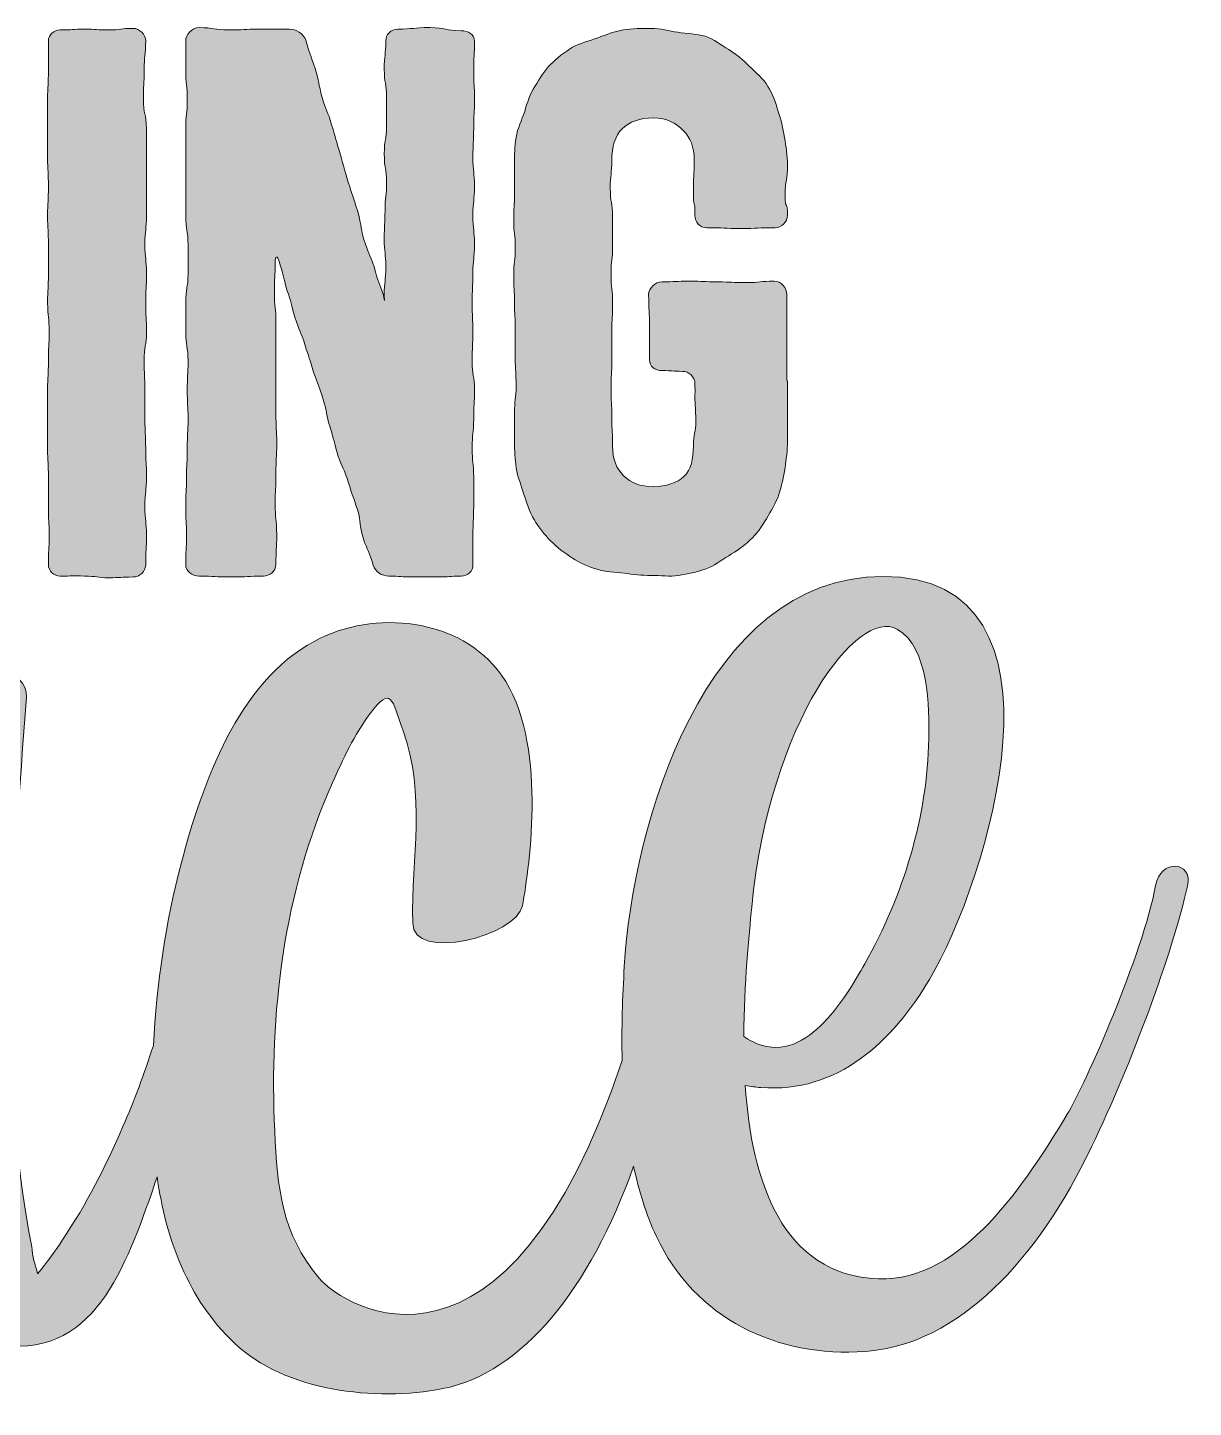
# Model space of a CAD drawing. Header units: inches. Extents: x 97 to 983, y -1009 to -72.
# Drawn here: x 571.9 to 945.1, y -514 to -72.4 of the extents above; entities that cross this region are included whole.
import ezdxf

# ---------------------------------------------------------------- set-up
doc = ezdxf.new("R2010")
doc.units = ezdxf.units.IN
doc.header["$MEASUREMENT"] = 0
doc.layers.add('Layer 1', color=7, linetype='Continuous')

# ---------------------------------------------------------------- blocks, each defined once
blk = doc.blocks.new('block 2')
at = {"layer": 'Layer 1', "true_color": 0xffffff}
h = blk.add_hatch(color=7, dxfattribs=at)
h.dxf.hatch_style = 2
edge = h.paths.add_edge_path()
edge.add_spline(control_points=[(578.56, -225.65), (578.56, -230.42), (578.81, -230.42), (578.81, -234.95), (578.81, -239.72), (578.56, -239.72), (578.56, -244.24), (578.56, -246.5), (580.32, -248), (582.32, -248), (586.34, -248), (586.34, -247.75), (590.11, -248), (594.13, -248), (594.13, -248.51), (597.9, -248.51), (601.66, -248.51), (601.66, -248.26), (605.68, -248.26), (607.69, -248.26), (609.7, -246.5), (609.7, -244.24), (609.7, -239.47), (609.95, -239.47), (609.95, -234.95), (609.95, -230.42), (609.45, -230.42), (609.45, -225.65), (609.45, -220.88), (609.95, -220.88), (609.95, -216.36), (609.95, -211.59), (609.7, -211.59), (609.7, -207.07), (609.7, -202.29), (609.45, -202.29), (609.45, -197.77), (609.45, -193), (609.45, -193), (609.45, -188.48), (609.45, -183.71), (609.2, -183.71), (609.2, -179.19), (609.2, -174.41), (609.95, -174.41), (609.95, -169.89), (609.95, -165.12), (609.7, -165.12), (609.7, -160.6), (609.7, -155.83), (609.95, -155.83), (609.95, -151.05), (609.95, -146.53), (609.45, -146.53), (609.45, -141.76), (609.45, -137.24), (609.95, -137.24), (609.95, -132.47), (609.95, -127.95), (609.95, -127.95), (609.95, -123.18), (609.95, -118.65), (609.95, -118.65), (609.95, -113.88), (609.95, -109.36), (609.95, -109.36), (609.95, -104.59), (609.95, -100.07), (608.95, -100.07), (608.95, -95.3), (608.95, -90.78), (609.2, -90.78), (609.2, -86), (609.2, -81.48), (609.7, -81.48), (609.7, -76.71), (609.7, -74.7), (607.69, -72.69), (605.68, -72.69), (601.66, -72.69), (601.66, -73.19), (597.9, -73.19), (593.88, -73.19), (593.88, -72.94), (590.11, -72.94), (586.34, -72.94), (586.34, -73.19), (582.32, -73.19), (580.32, -73.19), (578.56, -74.7), (578.56, -76.71), (578.56, -81.48), (578.56, -81.48), (578.56, -86), (578.56, -90.78), (578.31, -90.78), (578.31, -95.55), (578.31, -100.07), (578.31, -100.07), (578.31, -104.84), (578.31, -109.36), (578.31, -109.36), (578.31, -113.88), (578.31, -118.65), (578.56, -118.65), (578.56, -123.43), (578.56, -127.95), (578.31, -127.95), (578.31, -132.72), (578.31, -137.24), (578.56, -137.24), (578.56, -142.01), (578.56, -146.53), (578.56, -146.53), (578.56, -151.31), (578.56, -155.83), (578.31, -155.83), (578.31, -160.6), (578.31, -165.12), (578.81, -165.12), (578.81, -169.89), (578.81, -174.41), (578.56, -174.41), (578.56, -179.19), (578.56, -183.71), (578.31, -183.71), (578.31, -188.48), (578.31, -193), (578.31, -193), (578.31, -197.77), (578.31, -202.29), (578.31, -202.29), (578.31, -207.07), (578.31, -211.84), (578.56, -211.84), (578.56, -216.36), (578.56, -221.13), (578.56, -221.13), (578.56, -225.65)], knot_values=[0, 0, 0, 0, 1, 1, 1, 2, 2, 2, 3, 3, 3, 4, 4, 4, 5, 5, 5, 6, 6, 6, 7, 7, 7, 8, 8, 8, 9, 9, 9, 10, 10, 10, 11, 11, 11, 12, 12, 12, 13, 13, 13, 14, 14, 14, 15, 15, 15, 16, 16, 16, 17, 17, 17, 18, 18, 18, 19, 19, 19, 20, 20, 20, 21, 21, 21, 22, 22, 22, 23, 23, 23, 24, 24, 24, 25, 25, 25, 26, 26, 26, 27, 27, 27, 28, 28, 28, 29, 29, 29, 30, 30, 30, 31, 31, 31, 32, 32, 32, 33, 33, 33, 34, 34, 34, 35, 35, 35, 36, 36, 36, 37, 37, 37, 38, 38, 38, 39, 39, 39, 40, 40, 40, 41, 41, 41, 42, 42, 42, 43, 43, 43, 44, 44, 44, 45, 45, 45, 46, 46, 46, 46], degree=3, periodic=1)
h = blk.add_hatch(color=7, dxfattribs=at)
h.dxf.hatch_style = 2
edge = h.paths.add_edge_path()
edge.add_spline(control_points=[(626.78, -248), (631.8, -248), (631.8, -248.26), (637.08, -248.26), (642.35, -248.26), (642.35, -248), (647.37, -248), (649.39, -248), (651.39, -246.5), (651.39, -244.24), (651.39, -239.47), (651.64, -239.47), (651.64, -234.69), (651.64, -229.67), (651.14, -229.67), (651.14, -224.9), (651.14, -220.13), (651.39, -220.13), (651.39, -215.1), (651.39, -210.33), (651.64, -210.33), (651.64, -205.56), (651.64, -200.79), (651.39, -200.79), (651.39, -195.76), (651.39, -190.99), (651.39, -190.99), (651.39, -186.22), (651.39, -181.45), (651.39, -181.45), (651.39, -176.67), (651.39, -171.65), (651.39, -171.65), (651.39, -166.88), (651.39, -162.11), (650.89, -162.11), (650.89, -157.08), (650.89, -152.31), (651.14, -152.31), (651.14, -147.54), (651.14, -145.53), (651.9, -145.28), (652.4, -147.29), (653.91, -151.81), (653.66, -151.81), (654.91, -156.33), (656.42, -160.6), (656.17, -160.6), (657.42, -165.12), (658.93, -169.64), (659.18, -169.39), (660.69, -173.91), (661.94, -178.18), (662.19, -178.18), (663.45, -182.7), (664.96, -186.97), (665.21, -186.97), (666.46, -191.49), (667.97, -195.76), (667.22, -196.01), (668.73, -200.28), (669.98, -204.8), (669.98, -204.8), (671.24, -209.33), (672.74, -213.6), (673.25, -213.6), (674.5, -217.86), (676.01, -222.39), (676.01, -222.39), (677.52, -226.66), (678.77, -231.18), (678.02, -231.43), (679.27, -235.7), (680.78, -240.22), (681.28, -239.97), (682.54, -244.49), (683.04, -246.5), (685.3, -248), (687.56, -248), (691.33, -248), (691.33, -248.26), (695.35, -248.26), (699.12, -248.26), (699.12, -248.26), (703.13, -248.26), (706.9, -248.26), (706.9, -248), (710.67, -248), (712.93, -248), (714.44, -246.5), (714.44, -244.24), (714.44, -239.47), (714.44, -239.47), (714.44, -234.95), (714.44, -230.42), (714.69, -230.42), (714.69, -225.65), (714.69, -220.88), (714.69, -220.88), (714.69, -216.36), (714.69, -211.59), (714.19, -211.59), (714.19, -207.07), (714.19, -202.29), (714.69, -202.29), (714.69, -197.77), (714.69, -193), (714.94, -193), (714.94, -188.48), (714.94, -183.71), (714.19, -183.71), (714.19, -179.19), (714.19, -174.41), (714.44, -174.41), (714.44, -169.89), (714.44, -165.12), (714.19, -165.12), (714.19, -160.6), (714.19, -155.83), (714.44, -155.83), (714.44, -151.05), (714.44, -146.53), (714.94, -146.53), (714.94, -141.76), (714.94, -137.24), (714.44, -137.24), (714.44, -132.47), (714.44, -127.95), (714.94, -127.95), (714.94, -123.18), (714.94, -118.65), (714.44, -118.65), (714.44, -113.88), (714.44, -109.36), (714.69, -109.36), (714.69, -104.59), (714.69, -100.07), (714.94, -100.07), (714.94, -95.3), (714.94, -90.78), (714.69, -90.78), (714.69, -86), (714.69, -81.48), (714.94, -81.48), (714.94, -76.71), (714.94, -74.7), (712.93, -73.44), (710.67, -73.44), (705.65, -73.44), (705.65, -72.44), (700.62, -72.44), (695.35, -72.44), (695.35, -72.94), (690.32, -72.94), (688.06, -72.94), (686.56, -74.7), (686.56, -76.71), (686.56, -81.23), (686.06, -81.23), (686.06, -85.75), (686.06, -90.27), (686.81, -90.27), (686.81, -94.79), (686.81, -99.31), (686.81, -99.31), (686.81, -103.84), (686.81, -108.36), (686.06, -108.36), (686.06, -112.88), (686.06, -117.4), (686.81, -117.4), (686.81, -121.92), (686.81, -126.44), (686.31, -126.44), (686.31, -130.96), (686.31, -135.48), (686.06, -135.48), (686.06, -140), (686.06, -144.52), (686.56, -144.52), (686.56, -149.05), (686.56, -153.57), (686.06, -153.57), (686.06, -158.09), (686.06, -160.35), (686.31, -160.35), (685.8, -158.09), (684.3, -153.57), (684.05, -153.82), (682.79, -149.05), (681.28, -144.52), (681.03, -144.78), (679.52, -140.26), (678.27, -135.73), (678.77, -135.48), (677.52, -130.96), (676.01, -126.44), (676.01, -126.44), (674.5, -121.92), (673.25, -117.4), (673.25, -117.4), (671.99, -112.88), (670.48, -108.36), (670.73, -108.11), (669.23, -103.58), (667.97, -99.06), (667.47, -99.31), (666.21, -94.79), (664.96, -90.27), (665.21, -90.02), (663.95, -85.5), (662.45, -80.98), (662.19, -80.98), (660.94, -76.46), (660.19, -74.45), (657.93, -72.94), (655.66, -72.94), (650.89, -72.94), (650.89, -72.94), (646.12, -72.94), (641.1, -72.94), (641.1, -73.19), (636.32, -73.19), (631.55, -73.19), (631.55, -72.44), (626.78, -72.44), (624.52, -72.44), (622.51, -74.7), (622.51, -76.71), (622.51, -81.48), (622.51, -81.48), (622.51, -86), (622.51, -90.78), (623.01, -90.78), (623.01, -95.55), (623.01, -100.07), (622.51, -100.07), (622.51, -104.84), (622.51, -109.36), (622.51, -109.36), (622.51, -113.88), (622.51, -118.65), (622.51, -118.65), (622.51, -123.43), (622.51, -127.95), (622.51, -127.95), (622.51, -132.72), (622.51, -137.24), (623.26, -137.24), (623.26, -142.01), (623.26, -146.53), (623.26, -146.53), (623.26, -151.31), (623.26, -155.83), (622.51, -155.83), (622.51, -160.6), (622.51, -165.12), (622.51, -165.12), (622.51, -169.89), (622.51, -174.41), (623.26, -174.41), (623.26, -179.19), (623.26, -183.71), (623.01, -183.71), (623.01, -188.48), (623.01, -193), (623.26, -193), (623.26, -197.77), (623.26, -202.29), (623.01, -202.29), (623.01, -207.07), (623.01, -211.84), (622.76, -211.84), (622.76, -216.36), (622.76, -221.13), (622.51, -221.13), (622.51, -225.65), (622.51, -230.42), (622.76, -230.42), (622.76, -234.95), (622.76, -239.72), (622.51, -239.72), (622.51, -244.24), (622.51, -246.5), (624.52, -248), (626.78, -248)], knot_values=[0, 0, 0, 0, 1, 1, 1, 2, 2, 2, 3, 3, 3, 4, 4, 4, 5, 5, 5, 6, 6, 6, 7, 7, 7, 8, 8, 8, 9, 9, 9, 10, 10, 10, 11, 11, 11, 12, 12, 12, 13, 13, 13, 14, 14, 14, 15, 15, 15, 16, 16, 16, 17, 17, 17, 18, 18, 18, 19, 19, 19, 20, 20, 20, 21, 21, 21, 22, 22, 22, 23, 23, 23, 24, 24, 24, 25, 25, 25, 26, 26, 26, 27, 27, 27, 28, 28, 28, 29, 29, 29, 30, 30, 30, 31, 31, 31, 32, 32, 32, 33, 33, 33, 34, 34, 34, 35, 35, 35, 36, 36, 36, 37, 37, 37, 38, 38, 38, 39, 39, 39, 40, 40, 40, 41, 41, 41, 42, 42, 42, 43, 43, 43, 44, 44, 44, 45, 45, 45, 46, 46, 46, 47, 47, 47, 48, 48, 48, 49, 49, 49, 50, 50, 50, 51, 51, 51, 52, 52, 52, 53, 53, 53, 54, 54, 54, 55, 55, 55, 56, 56, 56, 57, 57, 57, 58, 58, 58, 59, 59, 59, 60, 60, 60, 61, 61, 61, 62, 62, 62, 63, 63, 63, 64, 64, 64, 65, 65, 65, 66, 66, 66, 67, 67, 67, 68, 68, 68, 69, 69, 69, 70, 70, 70, 71, 71, 71, 72, 72, 72, 73, 73, 73, 74, 74, 74, 75, 75, 75, 76, 76, 76, 77, 77, 77, 78, 78, 78, 79, 79, 79, 80, 80, 80, 81, 81, 81, 82, 82, 82, 83, 83, 83, 84, 84, 84, 85, 85, 85, 86, 86, 86, 87, 87, 87, 88, 88, 88, 89, 89, 89, 90, 90, 90, 91, 91, 91, 92, 92, 92, 93, 93, 93, 94, 94, 94, 95, 95, 95, 95], degree=3, periodic=1)
h = blk.add_hatch(color=7, dxfattribs=at)
h.dxf.hatch_style = 2
edge = h.paths.add_edge_path()
edge.add_spline(control_points=[(727.75, -160.6), (727.75, -164.87), (728.01, -164.87), (728.01, -169.39), (728.01, -173.91), (728.01, -173.91), (728.01, -178.18), (728.01, -182.7), (728.26, -182.7), (728.26, -186.97), (728.26, -191.49), (727.75, -191.49), (727.75, -196.01), (727.75, -200.28), (727.75, -200.28), (727.75, -204.8), (727.75, -207.82), (728.01, -210.58), (728.26, -213.34), (728.76, -216.36), (730.02, -219.12), (730.77, -221.88), (731.77, -224.65), (732.53, -227.41), (734.04, -229.92), (735.54, -232.43), (737.3, -234.69), (739.31, -236.7), (741.32, -238.71), (743.83, -240.72), (746.34, -242.23), (748.6, -243.73), (751.36, -244.99), (754.13, -245.74), (756.89, -246.75), (759.9, -246.75), (762.92, -247), (765.68, -247.5), (768.44, -247.75), (771.46, -247.75), (774.47, -247.75), (777.49, -248.26), (780.25, -247.75), (783.26, -247.25), (786.03, -246.75), (788.79, -245.74), (791.55, -244.74), (793.81, -242.98), (796.32, -241.47), (798.83, -239.97), (801.1, -238.46), (803.1, -236.45), (805.37, -234.44), (806.87, -232.18), (808.38, -229.67), (809.89, -227.16), (811.39, -224.65), (812.4, -221.88), (813.15, -219.12), (813.91, -216.36), (814.41, -213.34), (814.66, -210.58), (815.16, -207.82), (815.16, -204.8), (815.16, -200.53), (815.16, -200.53), (815.16, -196.26), (815.16, -192), (815.16, -192), (815.16, -187.47), (815.16, -183.2), (814.91, -187.73), (814.91, -183.46), (814.91, -179.19), (814.91, -179.19), (814.91, -174.92), (814.91, -170.65), (814.91, -170.65), (814.91, -166.38), (814.91, -162.11), (814.91, -162.11), (814.91, -157.84), (814.91, -155.83), (813.15, -153.57), (810.89, -153.57), (806.37, -153.57), (806.37, -154.07), (801.85, -154.07), (797.33, -154.07), (797.33, -153.82), (792.81, -153.82), (788.29, -153.82), (788.29, -153.57), (783.76, -153.57), (779.24, -153.57), (779.24, -153.82), (774.97, -153.82), (772.71, -153.82), (770.7, -155.83), (770.7, -157.84), (770.7, -163.11), (770.96, -163.11), (770.96, -168.39), (770.96, -173.66), (770.96, -173.66), (770.96, -178.68), (770.96, -180.94), (772.71, -182.2), (774.97, -182.2), (778.24, -182.2), (778.24, -182.45), (781.51, -182.45), (783.51, -182.45), (785.52, -184.21), (785.52, -186.47), (785.52, -190.49), (785.78, -185.97), (785.52, -189.99), (785.52, -194.26), (785.78, -194), (785.78, -198.27), (785.78, -202.29), (785.02, -202.29), (785.02, -206.31), (785.02, -210.58), (784.27, -213.85), (782.01, -216.11), (779.75, -218.12), (776.23, -219.37), (772.21, -219.37), (767.94, -219.37), (764.93, -218.12), (762.67, -215.86), (760.41, -213.6), (759.15, -210.58), (759.15, -206.31), (759.15, -201.79), (758.9, -201.79), (758.9, -197.27), (758.9, -192.5), (758.65, -192.5), (758.65, -187.98), (758.65, -183.46), (758.9, -183.46), (758.9, -178.93), (758.9, -174.16), (758.9, -174.16), (758.9, -169.64), (758.9, -165.12), (759.15, -165.12), (759.15, -160.6), (759.15, -156.08), (758.65, -156.08), (758.65, -151.31), (758.65, -146.78), (759.15, -146.78), (759.15, -142.26), (759.15, -137.74), (759.15, -137.74), (759.15, -132.97), (759.15, -128.45), (758.4, -128.45), (758.4, -123.93), (758.4, -119.41), (758.9, -119.41), (758.9, -114.89), (758.9, -110.62), (759.9, -107.1), (762.17, -104.84), (764.43, -102.58), (767.94, -101.32), (772.21, -101.32), (776.48, -101.32), (779.49, -103.08), (781.76, -105.34), (784.02, -107.6), (785.27, -110.62), (785.27, -114.89), (785.27, -119.91), (785.02, -119.91), (785.02, -125.18), (785.02, -130.46), (785.52, -127.19), (785.52, -132.47), (785.52, -134.73), (787.03, -136.49), (789.29, -136.49), (794.82, -136.49), (794.82, -136.74), (800.09, -136.74), (805.62, -136.74), (805.62, -136.49), (811.14, -136.49), (813.15, -136.49), (815.16, -134.73), (815.16, -132.47), (815.16, -127.7), (814.41, -130.96), (814.41, -126.19), (814.41, -121.17), (815.16, -121.17), (815.16, -116.39), (815.16, -113.38), (814.66, -110.37), (814.16, -107.6), (813.65, -104.59), (813.15, -101.83), (812.15, -99.31), (811.39, -96.3), (810.39, -93.54), (808.88, -91.28), (807.37, -88.77), (805.12, -87.01), (802.85, -84.75), (800.85, -82.74), (798.83, -80.98), (796.32, -79.47), (793.81, -77.97), (791.55, -76.21), (788.79, -75.2), (786.03, -74.45), (783.01, -74.45), (780, -73.95), (777.24, -73.44), (774.47, -72.69), (771.46, -72.69), (768.44, -72.69), (765.43, -72.69), (762.67, -73.19), (759.65, -73.7), (757.14, -74.7), (754.38, -75.7), (751.62, -76.71), (748.6, -77.46), (746.34, -78.72), (743.83, -80.23), (741.32, -82.24), (739.31, -84.24), (737.3, -86.25), (735.79, -88.77), (734.29, -91.28), (732.78, -93.54), (731.77, -96.55), (731.02, -99.31), (730.02, -102.08), (728.76, -104.59), (728.26, -107.6), (727.75, -110.37), (727.75, -113.38), (727.75, -116.39), (727.75, -120.66), (727.75, -120.66), (727.75, -125.18), (727.75, -129.71), (727.5, -129.71), (727.5, -133.98), (727.5, -138.5), (728.01, -138.5), (728.01, -142.77), (728.01, -147.29), (727.5, -147.29), (727.5, -151.81), (727.5, -156.08), (727.75, -156.08), (727.75, -160.6)], knot_values=[0, 0, 0, 0, 1, 1, 1, 2, 2, 2, 3, 3, 3, 4, 4, 4, 5, 5, 5, 6, 6, 6, 7, 7, 7, 8, 8, 8, 9, 9, 9, 10, 10, 10, 11, 11, 11, 12, 12, 12, 13, 13, 13, 14, 14, 14, 15, 15, 15, 16, 16, 16, 17, 17, 17, 18, 18, 18, 19, 19, 19, 20, 20, 20, 21, 21, 21, 22, 22, 22, 23, 23, 23, 24, 24, 24, 25, 25, 25, 26, 26, 26, 27, 27, 27, 28, 28, 28, 29, 29, 29, 30, 30, 30, 31, 31, 31, 32, 32, 32, 33, 33, 33, 34, 34, 34, 35, 35, 35, 36, 36, 36, 37, 37, 37, 38, 38, 38, 39, 39, 39, 40, 40, 40, 41, 41, 41, 42, 42, 42, 43, 43, 43, 44, 44, 44, 45, 45, 45, 46, 46, 46, 47, 47, 47, 48, 48, 48, 49, 49, 49, 50, 50, 50, 51, 51, 51, 52, 52, 52, 53, 53, 53, 54, 54, 54, 55, 55, 55, 56, 56, 56, 57, 57, 57, 58, 58, 58, 59, 59, 59, 60, 60, 60, 61, 61, 61, 62, 62, 62, 63, 63, 63, 64, 64, 64, 65, 65, 65, 66, 66, 66, 67, 67, 67, 68, 68, 68, 69, 69, 69, 70, 70, 70, 71, 71, 71, 72, 72, 72, 73, 73, 73, 74, 74, 74, 75, 75, 75, 76, 76, 76, 77, 77, 77, 78, 78, 78, 79, 79, 79, 80, 80, 80, 81, 81, 81, 82, 82, 82, 83, 83, 83, 84, 84, 84, 85, 85, 85, 86, 86, 86, 87, 87, 87, 88, 88, 88, 88], degree=3, periodic=1)
h = blk.add_hatch(color=7, dxfattribs=at)
h.dxf.hatch_style = 2
edge = h.paths.add_edge_path()
edge.add_spline(control_points=[(435.63, -437.55), (436.88, -460.14), (439.6, -490.26), (463.86, -499.88), (491.47, -510.54), (509.03, -489.84), (519.28, -467.04), (523.05, -458.68), (526.39, -449.89), (529.11, -440.9), (531.2, -463.7), (537.27, -487.12), (557.76, -492.77), (591.43, -501.97), (602.52, -471.02), (611.51, -445.71), (612.16, -443.9), (612.73, -442.06), (613.35, -440.24), (616.14, -460.07), (623.2, -479.35), (638.06, -493.39), (654.17, -508.87), (683.24, -512.22), (704.78, -508.03), (730.21, -503.07), (751.83, -476.22), (765.88, -436.87), (767.56, -444.71), (769.9, -452.28), (773.16, -459.3), (785.5, -485.66), (811.85, -498.2), (840.08, -496.11), (869.99, -494.02), (895.5, -466.41), (912.44, -430.65), (925.83, -402.84), (937.96, -369.59), (943.19, -347.21), (945.07, -339.05), (934.4, -338.42), (932.94, -347), (928.96, -368.96), (910.35, -410.78), (904.71, -420.2), (891.53, -441.74), (871.24, -473.94), (844.26, -472.9), (813.31, -471.64), (803.69, -441.53), (801.6, -410.99), (803.28, -411.2), (804.95, -411.62), (806.62, -411.62), (831.09, -413.71), (848.87, -396.77), (860.58, -377.11), (878.98, -346.16), (909.93, -247.87), (845.52, -248.08), (788.43, -248.29), (765.42, -327.97), (762.91, -372.93), (762.33, -382.54), (761.97, -392.74), (762.22, -403.05), (724.97, -514.03), (673.33, -482.24), (665.25, -472.69), (653.12, -458.26), (651.87, -443.83), (651.03, -425.63), (649.15, -388.41), (653.96, -348.46), (669.43, -314.37), (672.78, -306.64), (676.55, -298.69), (681.56, -292), (688.47, -282.79), (688.47, -287.6), (692.02, -297.22), (699.55, -318.14), (694.74, -337.8), (695.16, -358.92), (695.16, -371.68), (728.41, -363.1), (730.29, -353.48), (732.59, -340.72), (738.45, -300.57), (723.6, -279.66), (710.43, -261.25), (682.82, -258.53), (663.79, -268.78), (639.11, -281.96), (627.82, -314.58), (621.12, -339.68), (616.14, -358.72), (613.16, -378.49), (612.15, -398.25), (609.29, -407.08), (606.05, -415.8), (602.31, -424.38), (596.87, -436.93), (590.81, -449.06), (583.07, -460.35), (580.77, -464.11), (578.05, -467.67), (575.12, -471.23), (574.28, -468.51), (573.45, -465.58), (573.24, -462.65), (561.94, -405.14), (567.17, -344.91), (571.56, -286.77), (572.19, -277.57), (555.88, -274.85), (543.96, -277.98), (543.33, -277.15), (542.91, -276.52), (542.29, -275.89), (527.65, -259.79), (498.79, -261.25), (482.68, -274.22), (461.56, -290.95), (451.94, -324.83), (445.25, -349.51), (437.51, -378.37), (433.95, -407.86), (435.63, -437.55)], knot_values=[0, 0, 0, 0, 1, 1, 1, 2, 2, 2, 3, 3, 3, 4, 4, 4, 5, 5, 5, 6, 6, 6, 7, 7, 7, 8, 8, 8, 9, 9, 9, 10, 10, 10, 11, 11, 11, 12, 12, 12, 13, 13, 13, 14, 14, 14, 15, 15, 15, 16, 16, 16, 17, 17, 17, 18, 18, 18, 19, 19, 19, 20, 20, 20, 21, 21, 21, 22, 22, 22, 23, 23, 23, 24, 24, 24, 25, 25, 25, 26, 26, 26, 27, 27, 27, 28, 28, 28, 29, 29, 29, 30, 30, 30, 31, 31, 31, 32, 32, 32, 33, 33, 33, 34, 34, 34, 35, 35, 35, 36, 36, 36, 37, 37, 37, 38, 38, 38, 39, 39, 39, 40, 40, 40, 41, 41, 41, 42, 42, 42, 43, 43, 43, 43], degree=3, periodic=1)
edge = h.paths.add_edge_path()
edge.add_spline(control_points=[(803.69, -353.9), (809.55, -294.3), (837.78, -257.7), (850.33, -265.02), (860.37, -270.66), (860.58, -290.32), (860.37, -299.94), (859.95, -325.04), (852.21, -350.14), (839.87, -372.1), (833.39, -383.39), (820.63, -405.35), (803.9, -396.98), (802.86, -396.56), (802.02, -395.94), (801.18, -395.31), (801.18, -378.37), (802.86, -362.89), (803.69, -353.9)], knot_values=[0, 0, 0, 0, 1, 1, 1, 2, 2, 2, 3, 3, 3, 4, 4, 4, 5, 5, 5, 6, 6, 6, 6], degree=3, periodic=1)
edge = h.paths.add_edge_path()
edge.add_spline(control_points=[(486.03, -345.74), (489.37, -334.45), (493.56, -323.37), (498.58, -312.49), (500.88, -307.26), (503.39, -302.04), (506.11, -297.22), (507.78, -294.3), (509.45, -291.16), (511.54, -288.02), (512.8, -289.7), (514.26, -291.37), (515.31, -293.04), (518.45, -297.43), (520.75, -302.45), (523.46, -307.05), (524.93, -309.77), (526.18, -312.49), (527.23, -315.21), (522.84, -342.19), (518.65, -369.38), (511.13, -395.73), (506.94, -410.99), (502.55, -426.26), (497.11, -441.11), (494.81, -447.17), (488.75, -464.95), (481.43, -475.2), (478.92, -468.51), (477.45, -459.93), (477.04, -456.59), (475.15, -445.29), (474.74, -433.58), (474.74, -422.08), (474.74, -396.35), (478.5, -370.42), (486.03, -345.74)], knot_values=[0, 0, 0, 0, 1, 1, 1, 2, 2, 2, 3, 3, 3, 4, 4, 4, 5, 5, 5, 6, 6, 6, 7, 7, 7, 8, 8, 8, 9, 9, 9, 10, 10, 10, 11, 11, 11, 12, 12, 12, 12], degree=3, periodic=1)
at = {"layer": 'Layer 1', "lineweight": 0}
for points, knots in [([(578.56, -225.65), (578.56, -230.42), (578.81, -230.42), (578.81, -234.95), (578.81, -239.72), (578.56, -239.72), (578.56, -244.24), (578.56, -246.5), (580.32, -248), (582.32, -248), (586.34, -248), (586.34, -247.75), (590.11, -248), (594.13, -248), (594.13, -248.51), (597.9, -248.51), (601.66, -248.51), (601.66, -248.26), (605.68, -248.26), (607.69, -248.26), (609.7, -246.5), (609.7, -244.24), (609.7, -239.47), (609.95, -239.47), (609.95, -234.95), (609.95, -230.42), (609.45, -230.42), (609.45, -225.65), (609.45, -220.88), (609.95, -220.88), (609.95, -216.36), (609.95, -211.59), (609.7, -211.59), (609.7, -207.07), (609.7, -202.29), (609.45, -202.29), (609.45, -197.77), (609.45, -193), (609.45, -193), (609.45, -188.48), (609.45, -183.71), (609.2, -183.71), (609.2, -179.19), (609.2, -174.41), (609.95, -174.41), (609.95, -169.89), (609.95, -165.12), (609.7, -165.12), (609.7, -160.6), (609.7, -155.83), (609.95, -155.83), (609.95, -151.05), (609.95, -146.53), (609.45, -146.53), (609.45, -141.76), (609.45, -137.24), (609.95, -137.24), (609.95, -132.47), (609.95, -127.95), (609.95, -127.95), (609.95, -123.18), (609.95, -118.65), (609.95, -118.65), (609.95, -113.88), (609.95, -109.36), (609.95, -109.36), (609.95, -104.59), (609.95, -100.07), (608.95, -100.07), (608.95, -95.3), (608.95, -90.78), (609.2, -90.78), (609.2, -86), (609.2, -81.48), (609.7, -81.48), (609.7, -76.71), (609.7, -74.7), (607.69, -72.69), (605.68, -72.69), (601.66, -72.69), (601.66, -73.19), (597.9, -73.19), (593.88, -73.19), (593.88, -72.94), (590.11, -72.94), (586.34, -72.94), (586.34, -73.19), (582.32, -73.19), (580.32, -73.19), (578.56, -74.7), (578.56, -76.71), (578.56, -81.48), (578.56, -81.48), (578.56, -86), (578.56, -90.78), (578.31, -90.78), (578.31, -95.55), (578.31, -100.07), (578.31, -100.07), (578.31, -104.84), (578.31, -109.36), (578.31, -109.36), (578.31, -113.88), (578.31, -118.65), (578.56, -118.65), (578.56, -123.43), (578.56, -127.95), (578.31, -127.95), (578.31, -132.72), (578.31, -137.24), (578.56, -137.24), (578.56, -142.01), (578.56, -146.53), (578.56, -146.53), (578.56, -151.31), (578.56, -155.83), (578.31, -155.83), (578.31, -160.6), (578.31, -165.12), (578.81, -165.12), (578.81, -169.89), (578.81, -174.41), (578.56, -174.41), (578.56, -179.19), (578.56, -183.71), (578.31, -183.71), (578.31, -188.48), (578.31, -193), (578.31, -193), (578.31, -197.77), (578.31, -202.29), (578.31, -202.29), (578.31, -207.07), (578.31, -211.84), (578.56, -211.84), (578.56, -216.36), (578.56, -221.13), (578.56, -221.13), (578.56, -225.65)], [0, 0, 0, 0, 1, 1, 1, 2, 2, 2, 3, 3, 3, 4, 4, 4, 5, 5, 5, 6, 6, 6, 7, 7, 7, 8, 8, 8, 9, 9, 9, 10, 10, 10, 11, 11, 11, 12, 12, 12, 13, 13, 13, 14, 14, 14, 15, 15, 15, 16, 16, 16, 17, 17, 17, 18, 18, 18, 19, 19, 19, 20, 20, 20, 21, 21, 21, 22, 22, 22, 23, 23, 23, 24, 24, 24, 25, 25, 25, 26, 26, 26, 27, 27, 27, 28, 28, 28, 29, 29, 29, 30, 30, 30, 31, 31, 31, 32, 32, 32, 33, 33, 33, 34, 34, 34, 35, 35, 35, 36, 36, 36, 37, 37, 37, 38, 38, 38, 39, 39, 39, 40, 40, 40, 41, 41, 41, 42, 42, 42, 43, 43, 43, 44, 44, 44, 45, 45, 45, 46, 46, 46, 46]), ([(626.78, -248), (631.8, -248), (631.8, -248.26), (637.08, -248.26), (642.35, -248.26), (642.35, -248), (647.37, -248), (649.39, -248), (651.39, -246.5), (651.39, -244.24), (651.39, -239.47), (651.64, -239.47), (651.64, -234.69), (651.64, -229.67), (651.14, -229.67), (651.14, -224.9), (651.14, -220.13), (651.39, -220.13), (651.39, -215.1), (651.39, -210.33), (651.64, -210.33), (651.64, -205.56), (651.64, -200.79), (651.39, -200.79), (651.39, -195.76), (651.39, -190.99), (651.39, -190.99), (651.39, -186.22), (651.39, -181.45), (651.39, -181.45), (651.39, -176.67), (651.39, -171.65), (651.39, -171.65), (651.39, -166.88), (651.39, -162.11), (650.89, -162.11), (650.89, -157.08), (650.89, -152.31), (651.14, -152.31), (651.14, -147.54), (651.14, -145.53), (651.9, -145.28), (652.4, -147.29), (653.91, -151.81), (653.66, -151.81), (654.91, -156.33), (656.42, -160.6), (656.17, -160.6), (657.42, -165.12), (658.93, -169.64), (659.18, -169.39), (660.69, -173.91), (661.94, -178.18), (662.19, -178.18), (663.45, -182.7), (664.96, -186.97), (665.21, -186.97), (666.46, -191.49), (667.97, -195.76), (667.22, -196.01), (668.73, -200.28), (669.98, -204.8), (669.98, -204.8), (671.24, -209.33), (672.74, -213.6), (673.25, -213.6), (674.5, -217.86), (676.01, -222.39), (676.01, -222.39), (677.52, -226.66), (678.77, -231.18), (678.02, -231.43), (679.27, -235.7), (680.78, -240.22), (681.28, -239.97), (682.54, -244.49), (683.04, -246.5), (685.3, -248), (687.56, -248), (691.33, -248), (691.33, -248.26), (695.35, -248.26), (699.12, -248.26), (699.12, -248.26), (703.13, -248.26), (706.9, -248.26), (706.9, -248), (710.67, -248), (712.93, -248), (714.44, -246.5), (714.44, -244.24), (714.44, -239.47), (714.44, -239.47), (714.44, -234.95), (714.44, -230.42), (714.69, -230.42), (714.69, -225.65), (714.69, -220.88), (714.69, -220.88), (714.69, -216.36), (714.69, -211.59), (714.19, -211.59), (714.19, -207.07), (714.19, -202.29), (714.69, -202.29), (714.69, -197.77), (714.69, -193), (714.94, -193), (714.94, -188.48), (714.94, -183.71), (714.19, -183.71), (714.19, -179.19), (714.19, -174.41), (714.44, -174.41), (714.44, -169.89), (714.44, -165.12), (714.19, -165.12), (714.19, -160.6), (714.19, -155.83), (714.44, -155.83), (714.44, -151.05), (714.44, -146.53), (714.94, -146.53), (714.94, -141.76), (714.94, -137.24), (714.44, -137.24), (714.44, -132.47), (714.44, -127.95), (714.94, -127.95), (714.94, -123.18), (714.94, -118.65), (714.44, -118.65), (714.44, -113.88), (714.44, -109.36), (714.69, -109.36), (714.69, -104.59), (714.69, -100.07), (714.94, -100.07), (714.94, -95.3), (714.94, -90.78), (714.69, -90.78), (714.69, -86), (714.69, -81.48), (714.94, -81.48), (714.94, -76.71), (714.94, -74.7), (712.93, -73.44), (710.67, -73.44), (705.65, -73.44), (705.65, -72.44), (700.62, -72.44), (695.35, -72.44), (695.35, -72.94), (690.32, -72.94), (688.06, -72.94), (686.56, -74.7), (686.56, -76.71), (686.56, -81.23), (686.06, -81.23), (686.06, -85.75), (686.06, -90.27), (686.81, -90.27), (686.81, -94.79), (686.81, -99.31), (686.81, -99.31), (686.81, -103.84), (686.81, -108.36), (686.06, -108.36), (686.06, -112.88), (686.06, -117.4), (686.81, -117.4), (686.81, -121.92), (686.81, -126.44), (686.31, -126.44), (686.31, -130.96), (686.31, -135.48), (686.06, -135.48), (686.06, -140), (686.06, -144.52), (686.56, -144.52), (686.56, -149.05), (686.56, -153.57), (686.06, -153.57), (686.06, -158.09), (686.06, -160.35), (686.31, -160.35), (685.8, -158.09), (684.3, -153.57), (684.05, -153.82), (682.79, -149.05), (681.28, -144.52), (681.03, -144.78), (679.52, -140.26), (678.27, -135.73), (678.77, -135.48), (677.52, -130.96), (676.01, -126.44), (676.01, -126.44), (674.5, -121.92), (673.25, -117.4), (673.25, -117.4), (671.99, -112.88), (670.48, -108.36), (670.73, -108.11), (669.23, -103.58), (667.97, -99.06), (667.47, -99.31), (666.21, -94.79), (664.96, -90.27), (665.21, -90.02), (663.95, -85.5), (662.45, -80.98), (662.19, -80.98), (660.94, -76.46), (660.19, -74.45), (657.93, -72.94), (655.66, -72.94), (650.89, -72.94), (650.89, -72.94), (646.12, -72.94), (641.1, -72.94), (641.1, -73.19), (636.32, -73.19), (631.55, -73.19), (631.55, -72.44), (626.78, -72.44), (624.52, -72.44), (622.51, -74.7), (622.51, -76.71), (622.51, -81.48), (622.51, -81.48), (622.51, -86), (622.51, -90.78), (623.01, -90.78), (623.01, -95.55), (623.01, -100.07), (622.51, -100.07), (622.51, -104.84), (622.51, -109.36), (622.51, -109.36), (622.51, -113.88), (622.51, -118.65), (622.51, -118.65), (622.51, -123.43), (622.51, -127.95), (622.51, -127.95), (622.51, -132.72), (622.51, -137.24), (623.26, -137.24), (623.26, -142.01), (623.26, -146.53), (623.26, -146.53), (623.26, -151.31), (623.26, -155.83), (622.51, -155.83), (622.51, -160.6), (622.51, -165.12), (622.51, -165.12), (622.51, -169.89), (622.51, -174.41), (623.26, -174.41), (623.26, -179.19), (623.26, -183.71), (623.01, -183.71), (623.01, -188.48), (623.01, -193), (623.26, -193), (623.26, -197.77), (623.26, -202.29), (623.01, -202.29), (623.01, -207.07), (623.01, -211.84), (622.76, -211.84), (622.76, -216.36), (622.76, -221.13), (622.51, -221.13), (622.51, -225.65), (622.51, -230.42), (622.76, -230.42), (622.76, -234.95), (622.76, -239.72), (622.51, -239.72), (622.51, -244.24), (622.51, -246.5), (624.52, -248), (626.78, -248)], [0, 0, 0, 0, 1, 1, 1, 2, 2, 2, 3, 3, 3, 4, 4, 4, 5, 5, 5, 6, 6, 6, 7, 7, 7, 8, 8, 8, 9, 9, 9, 10, 10, 10, 11, 11, 11, 12, 12, 12, 13, 13, 13, 14, 14, 14, 15, 15, 15, 16, 16, 16, 17, 17, 17, 18, 18, 18, 19, 19, 19, 20, 20, 20, 21, 21, 21, 22, 22, 22, 23, 23, 23, 24, 24, 24, 25, 25, 25, 26, 26, 26, 27, 27, 27, 28, 28, 28, 29, 29, 29, 30, 30, 30, 31, 31, 31, 32, 32, 32, 33, 33, 33, 34, 34, 34, 35, 35, 35, 36, 36, 36, 37, 37, 37, 38, 38, 38, 39, 39, 39, 40, 40, 40, 41, 41, 41, 42, 42, 42, 43, 43, 43, 44, 44, 44, 45, 45, 45, 46, 46, 46, 47, 47, 47, 48, 48, 48, 49, 49, 49, 50, 50, 50, 51, 51, 51, 52, 52, 52, 53, 53, 53, 54, 54, 54, 55, 55, 55, 56, 56, 56, 57, 57, 57, 58, 58, 58, 59, 59, 59, 60, 60, 60, 61, 61, 61, 62, 62, 62, 63, 63, 63, 64, 64, 64, 65, 65, 65, 66, 66, 66, 67, 67, 67, 68, 68, 68, 69, 69, 69, 70, 70, 70, 71, 71, 71, 72, 72, 72, 73, 73, 73, 74, 74, 74, 75, 75, 75, 76, 76, 76, 77, 77, 77, 78, 78, 78, 79, 79, 79, 80, 80, 80, 81, 81, 81, 82, 82, 82, 83, 83, 83, 84, 84, 84, 85, 85, 85, 86, 86, 86, 87, 87, 87, 88, 88, 88, 89, 89, 89, 90, 90, 90, 91, 91, 91, 92, 92, 92, 93, 93, 93, 94, 94, 94, 95, 95, 95, 95]), ([(727.75, -160.6), (727.75, -164.87), (728.01, -164.87), (728.01, -169.39), (728.01, -173.91), (728.01, -173.91), (728.01, -178.18), (728.01, -182.7), (728.26, -182.7), (728.26, -186.97), (728.26, -191.49), (727.75, -191.49), (727.75, -196.01), (727.75, -200.28), (727.75, -200.28), (727.75, -204.8), (727.75, -207.82), (728.01, -210.58), (728.26, -213.34), (728.76, -216.36), (730.02, -219.12), (730.77, -221.88), (731.77, -224.65), (732.53, -227.41), (734.04, -229.92), (735.54, -232.43), (737.3, -234.69), (739.31, -236.7), (741.32, -238.71), (743.83, -240.72), (746.34, -242.23), (748.6, -243.73), (751.36, -244.99), (754.13, -245.74), (756.89, -246.75), (759.9, -246.75), (762.92, -247), (765.68, -247.5), (768.44, -247.75), (771.46, -247.75), (774.47, -247.75), (777.49, -248.26), (780.25, -247.75), (783.26, -247.25), (786.03, -246.75), (788.79, -245.74), (791.55, -244.74), (793.81, -242.98), (796.32, -241.47), (798.83, -239.97), (801.1, -238.46), (803.1, -236.45), (805.37, -234.44), (806.87, -232.18), (808.38, -229.67), (809.89, -227.16), (811.39, -224.65), (812.4, -221.88), (813.15, -219.12), (813.91, -216.36), (814.41, -213.34), (814.66, -210.58), (815.16, -207.82), (815.16, -204.8), (815.16, -200.53), (815.16, -200.53), (815.16, -196.26), (815.16, -192), (815.16, -192), (815.16, -187.47), (815.16, -183.2), (814.91, -187.73), (814.91, -183.46), (814.91, -179.19), (814.91, -179.19), (814.91, -174.92), (814.91, -170.65), (814.91, -170.65), (814.91, -166.38), (814.91, -162.11), (814.91, -162.11), (814.91, -157.84), (814.91, -155.83), (813.15, -153.57), (810.89, -153.57), (806.37, -153.57), (806.37, -154.07), (801.85, -154.07), (797.33, -154.07), (797.33, -153.82), (792.81, -153.82), (788.29, -153.82), (788.29, -153.57), (783.76, -153.57), (779.24, -153.57), (779.24, -153.82), (774.97, -153.82), (772.71, -153.82), (770.7, -155.83), (770.7, -157.84), (770.7, -163.11), (770.96, -163.11), (770.96, -168.39), (770.96, -173.66), (770.96, -173.66), (770.96, -178.68), (770.96, -180.94), (772.71, -182.2), (774.97, -182.2), (778.24, -182.2), (778.24, -182.45), (781.51, -182.45), (783.51, -182.45), (785.52, -184.21), (785.52, -186.47), (785.52, -190.49), (785.78, -185.97), (785.52, -189.99), (785.52, -194.26), (785.78, -194), (785.78, -198.27), (785.78, -202.29), (785.02, -202.29), (785.02, -206.31), (785.02, -210.58), (784.27, -213.85), (782.01, -216.11), (779.75, -218.12), (776.23, -219.37), (772.21, -219.37), (767.94, -219.37), (764.93, -218.12), (762.67, -215.86), (760.41, -213.6), (759.15, -210.58), (759.15, -206.31), (759.15, -201.79), (758.9, -201.79), (758.9, -197.27), (758.9, -192.5), (758.65, -192.5), (758.65, -187.98), (758.65, -183.46), (758.9, -183.46), (758.9, -178.93), (758.9, -174.16), (758.9, -174.16), (758.9, -169.64), (758.9, -165.12), (759.15, -165.12), (759.15, -160.6), (759.15, -156.08), (758.65, -156.08), (758.65, -151.31), (758.65, -146.78), (759.15, -146.78), (759.15, -142.26), (759.15, -137.74), (759.15, -137.74), (759.15, -132.97), (759.15, -128.45), (758.4, -128.45), (758.4, -123.93), (758.4, -119.41), (758.9, -119.41), (758.9, -114.89), (758.9, -110.62), (759.9, -107.1), (762.17, -104.84), (764.43, -102.58), (767.94, -101.32), (772.21, -101.32), (776.48, -101.32), (779.49, -103.08), (781.76, -105.34), (784.02, -107.6), (785.27, -110.62), (785.27, -114.89), (785.27, -119.91), (785.02, -119.91), (785.02, -125.18), (785.02, -130.46), (785.52, -127.19), (785.52, -132.47), (785.52, -134.73), (787.03, -136.49), (789.29, -136.49), (794.82, -136.49), (794.82, -136.74), (800.09, -136.74), (805.62, -136.74), (805.62, -136.49), (811.14, -136.49), (813.15, -136.49), (815.16, -134.73), (815.16, -132.47), (815.16, -127.7), (814.41, -130.96), (814.41, -126.19), (814.41, -121.17), (815.16, -121.17), (815.16, -116.39), (815.16, -113.38), (814.66, -110.37), (814.16, -107.6), (813.65, -104.59), (813.15, -101.83), (812.15, -99.31), (811.39, -96.3), (810.39, -93.54), (808.88, -91.28), (807.37, -88.77), (805.12, -87.01), (802.85, -84.75), (800.85, -82.74), (798.83, -80.98), (796.32, -79.47), (793.81, -77.97), (791.55, -76.21), (788.79, -75.2), (786.03, -74.45), (783.01, -74.45), (780, -73.95), (777.24, -73.44), (774.47, -72.69), (771.46, -72.69), (768.44, -72.69), (765.43, -72.69), (762.67, -73.19), (759.65, -73.7), (757.14, -74.7), (754.38, -75.7), (751.62, -76.71), (748.6, -77.46), (746.34, -78.72), (743.83, -80.23), (741.32, -82.24), (739.31, -84.24), (737.3, -86.25), (735.79, -88.77), (734.29, -91.28), (732.78, -93.54), (731.77, -96.55), (731.02, -99.31), (730.02, -102.08), (728.76, -104.59), (728.26, -107.6), (727.75, -110.37), (727.75, -113.38), (727.75, -116.39), (727.75, -120.66), (727.75, -120.66), (727.75, -125.18), (727.75, -129.71), (727.5, -129.71), (727.5, -133.98), (727.5, -138.5), (728.01, -138.5), (728.01, -142.77), (728.01, -147.29), (727.5, -147.29), (727.5, -151.81), (727.5, -156.08), (727.75, -156.08), (727.75, -160.6)], [0, 0, 0, 0, 1, 1, 1, 2, 2, 2, 3, 3, 3, 4, 4, 4, 5, 5, 5, 6, 6, 6, 7, 7, 7, 8, 8, 8, 9, 9, 9, 10, 10, 10, 11, 11, 11, 12, 12, 12, 13, 13, 13, 14, 14, 14, 15, 15, 15, 16, 16, 16, 17, 17, 17, 18, 18, 18, 19, 19, 19, 20, 20, 20, 21, 21, 21, 22, 22, 22, 23, 23, 23, 24, 24, 24, 25, 25, 25, 26, 26, 26, 27, 27, 27, 28, 28, 28, 29, 29, 29, 30, 30, 30, 31, 31, 31, 32, 32, 32, 33, 33, 33, 34, 34, 34, 35, 35, 35, 36, 36, 36, 37, 37, 37, 38, 38, 38, 39, 39, 39, 40, 40, 40, 41, 41, 41, 42, 42, 42, 43, 43, 43, 44, 44, 44, 45, 45, 45, 46, 46, 46, 47, 47, 47, 48, 48, 48, 49, 49, 49, 50, 50, 50, 51, 51, 51, 52, 52, 52, 53, 53, 53, 54, 54, 54, 55, 55, 55, 56, 56, 56, 57, 57, 57, 58, 58, 58, 59, 59, 59, 60, 60, 60, 61, 61, 61, 62, 62, 62, 63, 63, 63, 64, 64, 64, 65, 65, 65, 66, 66, 66, 67, 67, 67, 68, 68, 68, 69, 69, 69, 70, 70, 70, 71, 71, 71, 72, 72, 72, 73, 73, 73, 74, 74, 74, 75, 75, 75, 76, 76, 76, 77, 77, 77, 78, 78, 78, 79, 79, 79, 80, 80, 80, 81, 81, 81, 82, 82, 82, 83, 83, 83, 84, 84, 84, 85, 85, 85, 86, 86, 86, 87, 87, 87, 88, 88, 88, 88]), ([(435.63, -437.55), (436.88, -460.14), (439.6, -490.26), (463.86, -499.88), (491.47, -510.54), (509.03, -489.84), (519.28, -467.04), (523.05, -458.68), (526.39, -449.89), (529.11, -440.9), (531.2, -463.7), (537.27, -487.12), (557.76, -492.77), (591.43, -501.97), (602.52, -471.02), (611.51, -445.71), (612.16, -443.9), (612.73, -442.06), (613.35, -440.24), (616.14, -460.07), (623.2, -479.35), (638.06, -493.39), (654.17, -508.87), (683.24, -512.22), (704.78, -508.03), (730.21, -503.07), (751.83, -476.22), (765.88, -436.87), (767.56, -444.71), (769.9, -452.28), (773.16, -459.3), (785.5, -485.66), (811.85, -498.2), (840.08, -496.11), (869.99, -494.02), (895.5, -466.41), (912.44, -430.65), (925.83, -402.84), (937.96, -369.59), (943.19, -347.21), (945.07, -339.05), (934.4, -338.42), (932.94, -347), (928.96, -368.96), (910.35, -410.78), (904.71, -420.2), (891.53, -441.74), (871.24, -473.94), (844.26, -472.9), (813.31, -471.64), (803.69, -441.53), (801.6, -410.99), (803.28, -411.2), (804.95, -411.62), (806.62, -411.62), (831.09, -413.71), (848.87, -396.77), (860.58, -377.11), (878.98, -346.16), (909.93, -247.87), (845.52, -248.08), (788.43, -248.29), (765.42, -327.97), (762.91, -372.93), (762.33, -382.54), (761.97, -392.74), (762.22, -403.05), (724.97, -514.03), (673.33, -482.24), (665.25, -472.69), (653.12, -458.26), (651.87, -443.83), (651.03, -425.63), (649.15, -388.41), (653.96, -348.46), (669.43, -314.37), (672.78, -306.64), (676.55, -298.69), (681.56, -292), (688.47, -282.79), (688.47, -287.6), (692.02, -297.22), (699.55, -318.14), (694.74, -337.8), (695.16, -358.92), (695.16, -371.68), (728.41, -363.1), (730.29, -353.48), (732.59, -340.72), (738.45, -300.57), (723.6, -279.66), (710.43, -261.25), (682.82, -258.53), (663.79, -268.78), (639.11, -281.96), (627.82, -314.58), (621.12, -339.68), (616.14, -358.72), (613.16, -378.49), (612.15, -398.25), (609.29, -407.08), (606.05, -415.8), (602.31, -424.38), (596.87, -436.93), (590.81, -449.06), (583.07, -460.35), (580.77, -464.11), (578.05, -467.67), (575.12, -471.23), (574.28, -468.51), (573.45, -465.58), (573.24, -462.65), (561.94, -405.14), (567.17, -344.91), (571.56, -286.77), (572.19, -277.57), (555.88, -274.85), (543.96, -277.98), (543.33, -277.15), (542.91, -276.52), (542.29, -275.89), (527.65, -259.79), (498.79, -261.25), (482.68, -274.22), (461.56, -290.95), (451.94, -324.83), (445.25, -349.51), (437.51, -378.37), (433.95, -407.86), (435.63, -437.55)], [0, 0, 0, 0, 1, 1, 1, 2, 2, 2, 3, 3, 3, 4, 4, 4, 5, 5, 5, 6, 6, 6, 7, 7, 7, 8, 8, 8, 9, 9, 9, 10, 10, 10, 11, 11, 11, 12, 12, 12, 13, 13, 13, 14, 14, 14, 15, 15, 15, 16, 16, 16, 17, 17, 17, 18, 18, 18, 19, 19, 19, 20, 20, 20, 21, 21, 21, 22, 22, 22, 23, 23, 23, 24, 24, 24, 25, 25, 25, 26, 26, 26, 27, 27, 27, 28, 28, 28, 29, 29, 29, 30, 30, 30, 31, 31, 31, 32, 32, 32, 33, 33, 33, 34, 34, 34, 35, 35, 35, 36, 36, 36, 37, 37, 37, 38, 38, 38, 39, 39, 39, 40, 40, 40, 41, 41, 41, 42, 42, 42, 43, 43, 43, 43]), ([(803.69, -353.9), (809.55, -294.3), (837.78, -257.7), (850.33, -265.02), (860.37, -270.66), (860.58, -290.32), (860.37, -299.94), (859.95, -325.04), (852.21, -350.14), (839.87, -372.1), (833.39, -383.39), (820.63, -405.35), (803.9, -396.98), (802.86, -396.56), (802.02, -395.94), (801.18, -395.31), (801.18, -378.37), (802.86, -362.89), (803.69, -353.9)], [0, 0, 0, 0, 1, 1, 1, 2, 2, 2, 3, 3, 3, 4, 4, 4, 5, 5, 5, 6, 6, 6, 6])]:
    blk.add_open_spline(points, degree=3, knots=knots, dxfattribs=at)

msp = doc.modelspace()

# ---------------------------------------------------------------- block references
at = {"layer": 'Layer 1'}
msp.add_blockref('block 2', (0, 0), dxfattribs=at)

doc.saveas('drawing.dxf')
